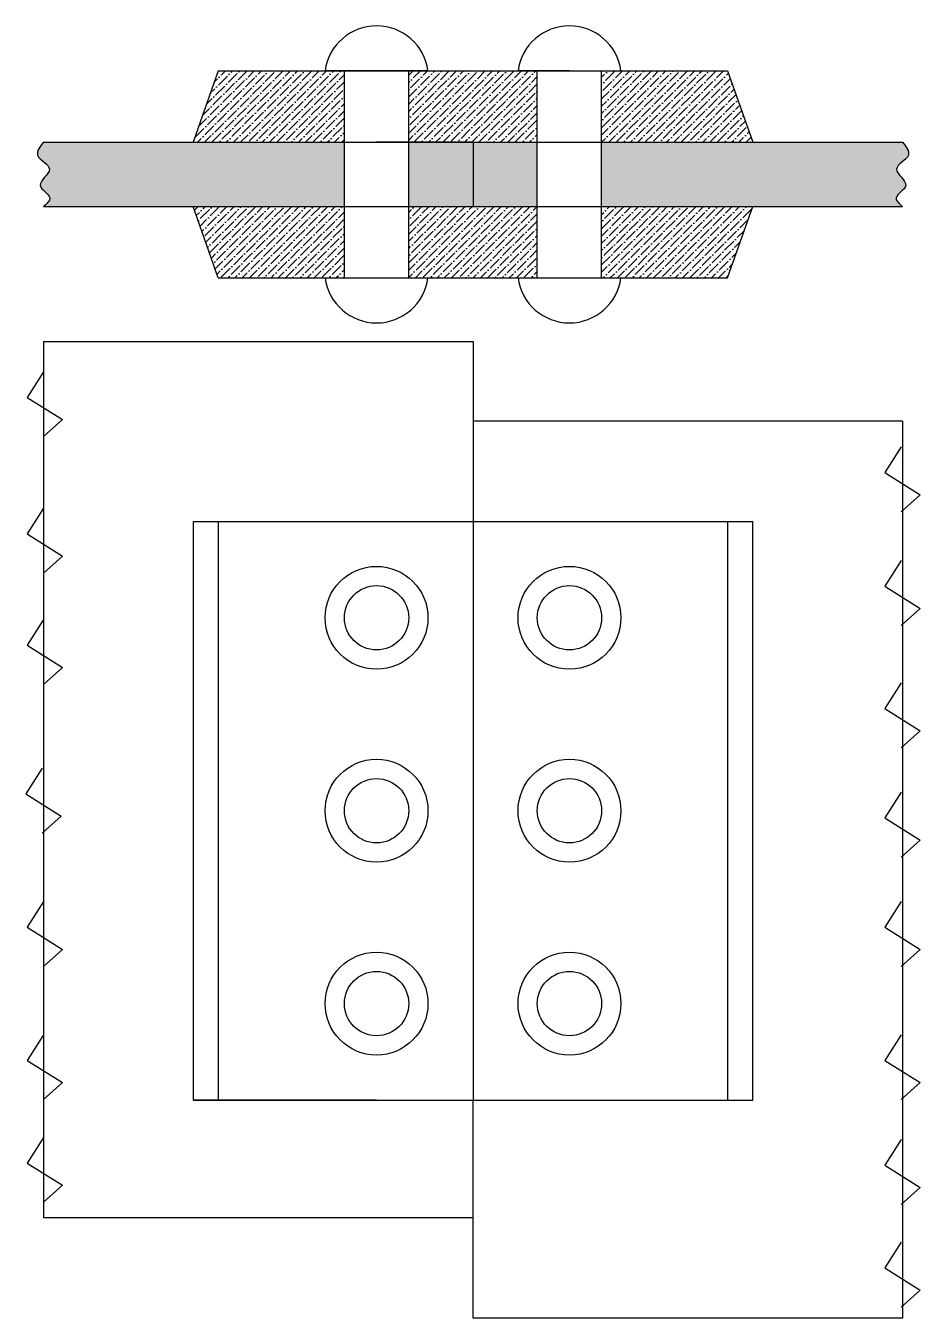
# Model space of a CAD drawing. Header units: millimetres. Extents: x 660 to 2889, y 1004 to 1868.
# Drawn here: x 1386 to 1942, y 1004 to 1808 of the extents above; entities that cross this region are included whole.
import ezdxf

# ---------------------------------------------------------------- set-up
doc = ezdxf.new("R2010")
doc.units = ezdxf.units.MM

msp = doc.modelspace()

# ---------------------------------------------------------------- hatches: boundary and pattern name
h = msp.add_hatch()
h.set_pattern_fill('ANSI36', color=256)
h.paths.add_polyline_path([(1584.245, 1779.673), (1505.857, 1779.673), (1490.147, 1735.273), (1584.245, 1735.273)])
h.paths.add_polyline_path([(1704.245, 1779.673), (1692.245, 1779.673), (1624.245, 1779.673), (1624.245, 1735.273), (1664.245, 1735.273), (1704.245, 1735.273)])
h.paths.add_polyline_path([(1822.632, 1779.673), (1744.245, 1779.673), (1744.245, 1735.273), (1838.342, 1735.273)])
h.paths.add_polyline_path([(1584.245, 1695.273), (1490.147, 1695.273), (1505.857, 1650.873), (1584.245, 1650.873)])
h.paths.add_polyline_path([(1704.245, 1695.273), (1624.245, 1695.273), (1624.245, 1650.873), (1704.245, 1650.873)])
h.paths.add_polyline_path([(1838.342, 1695.273), (1744.245, 1695.273), (1744.245, 1650.873), (1822.632, 1650.873)])
h = msp.add_hatch()
h.set_pattern_fill('ANSI36', color=256, angle=90)
edge = h.paths.add_edge_path()
edge.add_line((1584.245, 1735.273), (1397.131, 1735.273))
edge.add_spline(control_points=[(1397.131, 1735.273), (1394.886, 1732.462), (1389.75, 1726.031), (1407.025, 1718.986), (1389.337, 1708.49), (1404.2, 1701.521), (1399.165, 1697.071), (1397.131, 1695.273)], knot_values=[0, 0, 0, 0, 8.850214, 20.2470225, 31.8908066, 41.604751, 48.1896139, 48.1896139, 48.1896139, 48.1896139], degree=3, periodic=0)
edge.add_line((1397.131, 1695.273), (1584.245, 1695.273))
edge.add_line((1584.245, 1695.273), (1584.245, 1735.273))
h.paths.add_polyline_path([(1664.245, 1735.273), (1624.245, 1735.273), (1624.245, 1695.273), (1664.245, 1695.273)])
h.paths.add_polyline_path([(1704.245, 1735.273), (1664.245, 1735.273), (1664.245, 1695.273), (1704.245, 1695.273)])
edge = h.paths.add_edge_path()
edge.add_spline(control_points=[(1931.358, 1695.273), (1929.324, 1697.071), (1924.289, 1701.521), (1939.152, 1708.49), (1921.464, 1718.986), (1938.74, 1726.031), (1933.603, 1732.462), (1931.358, 1735.273)], knot_values=[0, 0, 0, 0, 6.5848629, 16.2988073, 27.9425914, 39.3393999, 48.1896139, 48.1896139, 48.1896139, 48.1896139], degree=3, periodic=0)
edge.add_line((1931.358, 1735.273), (1744.245, 1735.273))
edge.add_line((1744.245, 1735.273), (1744.245, 1695.273))
edge.add_line((1744.245, 1695.273), (1931.358, 1695.273))

# ---------------------------------------------------------------- linework, layer by layer
for p, q in [((1505.857, 1779.673), (1490.147, 1735.273)), ((1505.857, 1779.673), (1822.632, 1779.673)), ((1636.245, 1779.673), (1572.245, 1779.673)), ((1584.245, 1650.873), (1584.245, 1779.673)), ((1604.245, 1779.673), (1636.245, 1779.673)), ((1624.245, 1650.873), (1624.245, 1779.673)), ((1724.245, 1779.673), (1692.245, 1779.673)), ((1692.245, 1779.673), (1756.245, 1779.673)), ((1704.245, 1650.873), (1704.245, 1779.673)), ((1744.245, 1650.873), (1744.245, 1779.673)), ((1822.632, 1779.673), (1838.342, 1735.273)), ((1397.131, 1735.273), (1931.358, 1735.273)), ((1664.245, 1735.273), (1604.245, 1735.273)), ((1664.245, 1735.273), (1664.245, 1695.273)), ((1397.131, 1695.273), (1931.358, 1695.273)), ((1505.857, 1650.873), (1490.147, 1695.273)), ((1822.632, 1650.873), (1838.342, 1695.273)), ((1505.857, 1650.873), (1822.632, 1650.873)), ((1397.131, 1611.386), (1397.131, 1066.465)), ((1397.131, 1611.386), (1664.245, 1611.386)), ((1664.245, 1611.386), (1664.245, 1561.651)), ((1397.131, 1592.509), (1387.064, 1576.566)), ((1387.064, 1576.566), (1409.036, 1562.693)), ((1409.036, 1562.693), (1397.131, 1552.121)), ((1931.358, 1561.651), (1664.245, 1561.651)), ((1664.245, 1561.651), (1664.245, 1499.426)), ((1931.358, 1561.651), (1931.358, 1003.756)), ((1930.439, 1545.701), (1920.372, 1529.758)), ((1920.372, 1529.758), (1942.344, 1515.884)), ((1942.344, 1515.884), (1930.439, 1505.313)), ((1397.131, 1507.644), (1387.064, 1491.701)), ((1490.147, 1499.426), (1490.147, 1139.426)), ((1490.147, 1499.426), (1838.342, 1499.426)), ((1505.857, 1499.426), (1505.857, 1139.426)), ((1664.245, 1499.426), (1664.245, 1139.426)), ((1822.632, 1499.426), (1822.632, 1139.426)), ((1838.342, 1139.426), (1838.342, 1499.426)), ((1387.064, 1491.701), (1409.036, 1477.827)), ((1409.036, 1477.827), (1397.131, 1467.256)), ((1930.439, 1475.024), (1920.372, 1459.081)), ((1920.372, 1459.081), (1942.344, 1445.207)), ((1942.344, 1445.207), (1930.439, 1434.636)), ((1397.131, 1438.326), (1387.064, 1422.383)), ((1387.064, 1422.383), (1409.036, 1408.51)), ((1409.036, 1408.51), (1397.131, 1397.938)), ((1930.439, 1398.91), (1920.372, 1382.967)), ((1920.372, 1382.967), (1942.344, 1369.094)), ((1942.344, 1369.094), (1930.439, 1358.522)), ((1396.212, 1345.902), (1386.145, 1329.96)), ((1386.145, 1329.96), (1408.117, 1316.086)), ((1930.439, 1330.951), (1920.372, 1315.009)), ((1408.117, 1316.086), (1396.212, 1305.515)), ((1920.372, 1315.009), (1942.344, 1301.135)), ((1942.344, 1301.135), (1930.439, 1290.564)), ((1397.131, 1262.992), (1387.064, 1247.05)), ((1930.439, 1262.992), (1920.372, 1247.05)), ((1387.064, 1247.05), (1409.036, 1233.176)), ((1920.372, 1247.05), (1942.344, 1233.176)), ((1409.036, 1233.176), (1397.131, 1222.605)), ((1942.344, 1233.176), (1930.439, 1222.605)), ((1397.131, 1180.083), (1387.064, 1164.14)), ((1930.439, 1180.083), (1920.372, 1164.14)), ((1387.064, 1164.14), (1409.036, 1150.267)), ((1920.372, 1164.14), (1942.344, 1150.267)), ((1409.036, 1150.267), (1397.131, 1139.695)), ((1942.344, 1150.267), (1930.439, 1139.695)), ((1604.245, 1139.426), (1490.147, 1139.426)), ((1490.147, 1139.426), (1838.342, 1139.426)), ((1664.245, 1066.465), (1664.245, 1139.426)), ((1397.131, 1116.202), (1387.064, 1100.259)), ((1930.439, 1114.843), (1920.372, 1098.9)), ((1387.064, 1100.259), (1409.036, 1086.385)), ((1920.372, 1098.9), (1942.344, 1085.026)), ((1409.036, 1086.385), (1397.131, 1075.814)), ((1942.344, 1085.026), (1930.439, 1074.455)), ((1397.131, 1066.465), (1664.245, 1066.465)), ((1664.245, 1003.756), (1664.245, 1066.465)), ((1930.439, 1050.961), (1920.372, 1035.019)), ((1920.372, 1035.019), (1942.344, 1021.145)), ((1942.344, 1021.145), (1930.439, 1010.574)), ((1931.358, 1003.756), (1664.245, 1003.756))]:
    msp.add_line(p, q)
for centre, radius in [((1604.245, 1439.426), 32), ((1724.245, 1439.426), 32), ((1604.245, 1439.426), 20), ((1724.245, 1439.426), 20), ((1604.245, 1319.426), 32), ((1724.245, 1319.426), 32), ((1604.245, 1319.426), 20), ((1724.245, 1319.426), 20), ((1604.245, 1199.426), 32), ((1724.245, 1199.426), 32), ((1604.245, 1199.426), 20), ((1724.245, 1199.426), 20)]:
    msp.add_circle(centre, radius)
for centre, start, end in [((1604.245, 1775.387), 7.62815, 172.37185), ((1724.245, 1775.387), 7.62815, 172.37185), ((1604.245, 1655.159), 187.62815, 352.37185), ((1724.245, 1655.159), 187.62815, 352.37185)]:
    msp.add_arc(centre, 32.286, start, end)
for points in [[(1397.131, 1735.273), (1393.473, 1727.214), (1400.793, 1718.479), (1395.099, 1708.323), (1400.997, 1700.604), (1397.131, 1695.273)], [(1931.358, 1735.273), (1935.017, 1727.214), (1927.696, 1718.479), (1933.39, 1708.323), (1927.493, 1700.604), (1931.358, 1695.273)]]:
    msp.add_spline(points, degree=3)

doc.saveas('drawing.dxf')
